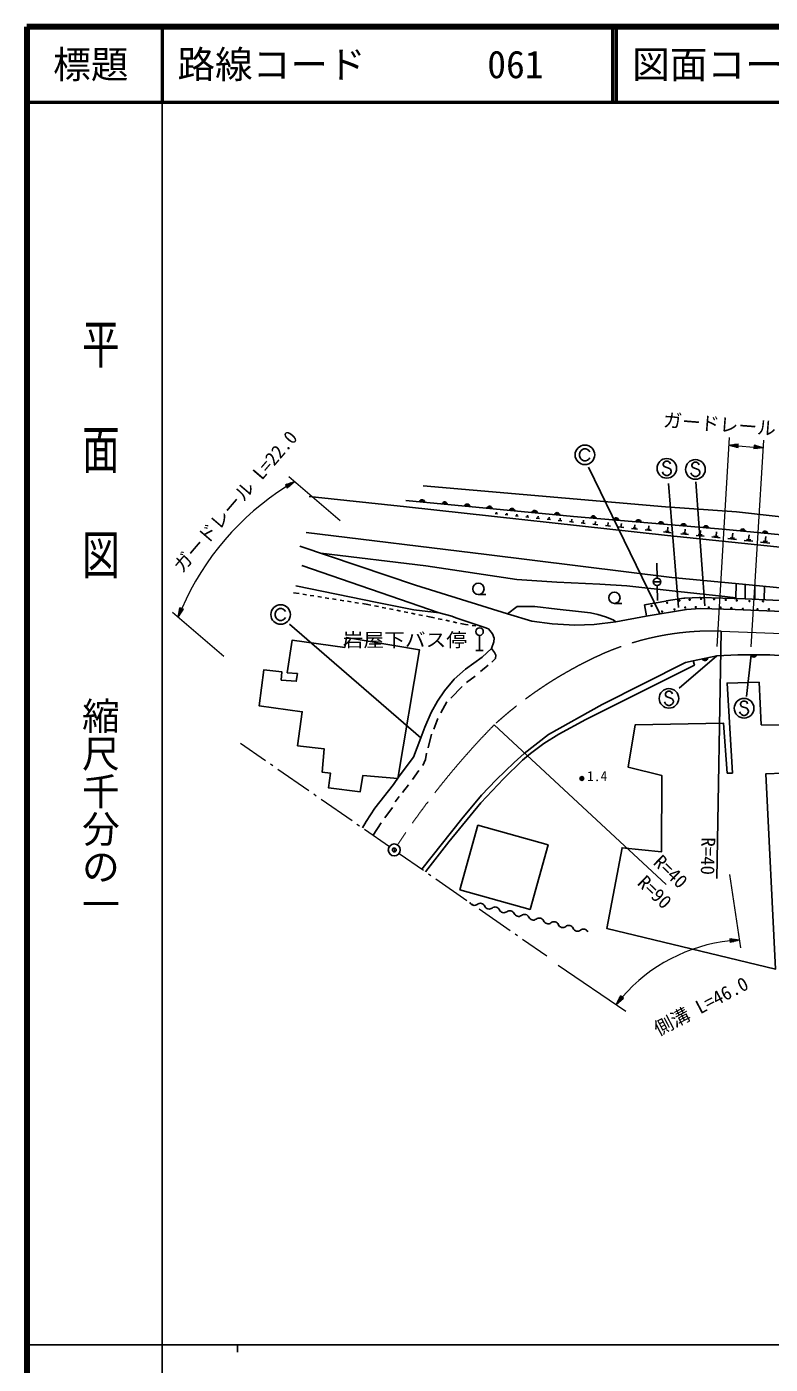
# Model space of a CAD drawing. Units: millimetres, scale not verified. Extents: x 40000 to 680000, y 20000 to 380000.
# Drawn here: x 40000 to 138716, y 202409 to 380000 of the extents above; entities that cross this region are included whole.
import ezdxf
from ezdxf.enums import TextEntityAlignment as Align

# ---------------------------------------------------------------- set-up
doc = ezdxf.new("R2010")
doc.units = ezdxf.units.MM
doc.header["$LTSCALE"] = 1000
doc.header["$PDMODE"] = 32
doc.header["$PDSIZE"] = 500
doc.linetypes.add('CHAIN', pattern=[18.5, 12, -1.5, 3.5, -1.5])
for name, color, linetype, lineweight in [('M-BGD', 7, 'Continuous', 25), ('M-BGD-HTXT', 7, 'Continuous', 13), ('M-BMK', 2, 'CHAIN', 13), ('M-BMK-SRVR', 3, 'Continuous', 25), ('M-STR-HTXT', 7, 'Continuous', 13), ('M-STR-STRC', 7, 'Continuous', 25), ('M-STR-STRD', 7, 'Continuous', 25), ('M-TTL', 2, 'Continuous', 140), ('M-TTL-BAND', 7, 'Continuous', 25), ('M-TTL-LINE', 7, 'Continuous', 50)]:
    doc.layers.add(name, color=color, linetype=linetype, lineweight=lineweight)
doc.layers.add('M-OTRS', color=6, linetype='Continuous')
doc.layers.add('M-TTL-TXT', color=7, linetype='Continuous')
doc.styles.add('@ＭＳ ゴシック', font='')
doc.styles.add('ＭＳ ゴシック', font='')
doc.styles.get('@ＭＳ ゴシック').set_extended_font_data('@MS Gothic')
doc.styles.get('ＭＳ ゴシック').set_extended_font_data('MS Gothic')

msp = doc.modelspace()

# ---------------------------------------------------------------- linework, layer by layer
at = {"layer": 'M-BGD'}
for p, q in [((113460, 323550), (113395, 323290)), ((113395, 323290), (113395, 323030)), ((113590, 323745), (113460, 323550)), ((113785, 323875), (113590, 323745)), ((113980, 323940), (113785, 323875)), ((114240, 323940), (113980, 323940)), ((114435, 323875), (114240, 323940)), ((114630, 323745), (114435, 323875)), ((114760, 323550), (114630, 323745)), ((113395, 323030), (113460, 322770)), ((113460, 322770), (113590, 322575)), ((113590, 322575), (113785, 322445)), ((113785, 322445), (113980, 322380)), ((113980, 322380), (114240, 322380)), ((114240, 322380), (114435, 322445)), ((114435, 322445), (114630, 322575)), ((114630, 322575), (114760, 322770)), ((77489, 317647), (90405, 316248)), ((102523, 315327), (102212, 315360)), ((102367, 315344), (102390, 315551)), ((103869, 315180), (103531, 315216)), ((103700, 315198), (103724, 315424)), ((105244, 315029), (104877, 315069)), ((105061, 315049), (105087, 315294)), ((106649, 314876), (106253, 314919)), ((106451, 314898), (106479, 315161)), ((108083, 314719), (107657, 314766)), ((107870, 314743), (107901, 315026)), ((109548, 314559), (109092, 314609)), ((109320, 314584), (109353, 314888)), ((111044, 314396), (110557, 314449)), ((110801, 314422), (110836, 314747)), ((112313, 314257), (112350, 314603)), ((113875, 314087), (113916, 314465)), ((112572, 314229), (112054, 314286)), ((114159, 314056), (113591, 314118)), ((115802, 313876), (115180, 313944)), ((115491, 313910), (115536, 314325)), ((117502, 313691), (116824, 313765)), ((117163, 313728), (117212, 314180)), ((119260, 313499), (118525, 313579)), ((118893, 313539), (118946, 314029)), ((121080, 313300), (120284, 313387)), ((120893, 313428), (120495, 313471)), ((120694, 313449), (120740, 313874)), ((122962, 313094), (122105, 313188)), ((122760, 313232), (122332, 313279)), ((122546, 313255), (122596, 313713)), ((125546, 312814), (124544, 312919)), ((125310, 312974), (124809, 313026)), ((125059, 313000), (125115, 313534)), ((127845, 312575), (126843, 312679)), ((127608, 312734), (127107, 312787)), ((127358, 312760), (127413, 313295)), ((129672, 312526), (129145, 312581)), ((129409, 312554), (129467, 313117)), ((131514, 312342), (131576, 312934)), ((133665, 312123), (133729, 312740)), ((129922, 312358), (128866, 312468)), ((132054, 312136), (130944, 312251)), ((131792, 312313), (131237, 312371)), ((134227, 311909), (133071, 312030)), ((133954, 312093), (133376, 312154)), ((136423, 311680), (135237, 311804)), ((136143, 311869), (135550, 311931)), ((135846, 311900), (135912, 312533)), ((138651, 311448), (137433, 311575)), ((138364, 311642), (137755, 311705)), ((138059, 311674), (138127, 312323)), ((76529, 308453), (94737, 302192)), ((123683, 306797), (123659, 308797)), ((123189, 306297), (124189, 306297)), ((123697, 305797), (123729, 303798)), ((134097, 306085), (189951, 300533)), ((134170, 306078), (134137, 304082)), ((135401, 305955), (135380, 304042)), ((136672, 305829), (136651, 303981)), ((137942, 305703), (137922, 303919)), ((75426, 304847), (76161, 304731)), ((76655, 304653), (77149, 304574)), ((77643, 304496), (78137, 304418)), ((78630, 304340), (79124, 304262)), ((79618, 304184), (80112, 304106)), ((80606, 304028), (81100, 303950)), ((81594, 303871), (82088, 303793)), ((82581, 303715), (83075, 303637)), ((99974, 304615), (100974, 304615)), ((124861, 303749), (122031, 303243)), ((124861, 303749), (124892, 303754)), ((127224, 304120), (124892, 303754)), ((127224, 304120), (127383, 304136)), ((129328, 304232), (127383, 304136)), ((129328, 304232), (127383, 304136)), ((129328, 304232), (129450, 304233)), ((135380, 304042), (129450, 304233)), ((135380, 304042), (135405, 304041)), ((144715, 303589), (135405, 304041)), ((73060, 302346), (72995, 302086)), ((72995, 302086), (72995, 301826)), ((73190, 302541), (73060, 302346)), ((73385, 302671), (73190, 302541)), ((73580, 302736), (73385, 302671)), ((73840, 302736), (73580, 302736)), ((74035, 302671), (73840, 302736)), ((74230, 302541), (74035, 302671)), ((74360, 302346), (74230, 302541)), ((83569, 303559), (84063, 303481)), ((84557, 303403), (85292, 303286)), ((85292, 303286), (85701, 303204)), ((86192, 303106), (86682, 303007)), ((87172, 302909), (87662, 302810)), ((88153, 302712), (88643, 302613)), ((89133, 302515), (89623, 302416)), ((90113, 302318), (90604, 302219)), ((91094, 302121), (91584, 302022)), ((92074, 301924), (92564, 301826)), ((118021, 303430), (119021, 303430)), ((122031, 303243), (122295, 301767)), ((72995, 301826), (73060, 301566)), ((73060, 301566), (73190, 301371)), ((73190, 301371), (73385, 301241)), ((73385, 301241), (73580, 301176)), ((73580, 301176), (73840, 301176)), ((73840, 301176), (74035, 301241)), ((74035, 301241), (74230, 301371)), ((74230, 301371), (74360, 301566)), ((93055, 301727), (93464, 301645)), ((93464, 301645), (94156, 301498)), ((94645, 301394), (95134, 301290)), ((95623, 301186), (96112, 301082)), ((96601, 300978), (97090, 300874)), ((97579, 300770), (98272, 300622)), ((98272, 300622), (98624, 300579)), ((99121, 300518), (99617, 300457)), ((100113, 300396), (100466, 300352)), ((100117, 299184), (100117, 297184)), ((99617, 297184), (100617, 297184))]:
    msp.add_line(p, q, dxfattribs=at)
for points in [[(92648, 319037), (124813, 316238), (134249, 315592), (159104, 312803), (187036, 309645), (204365, 307654), (212992, 306406)], [(202177, 305717), (174460, 308857), (157804, 310677), (146206, 311960), (132850, 313225), (112578, 314983), (90333, 317100)], [(90405, 316248), (125064, 312462), (181842, 306542), (200284, 304551), (208895, 303313), (237706, 298864), (244272, 297734), (257412, 295554), (268526, 293698), (282868, 291931), (291587, 291016), (308477, 289625), (319806, 289114), (335619, 288441), (344804, 288047), (354868, 287867), (369489, 288136), (391824, 288800), (407592, 289554)], [(77103, 312830), (101034, 309924), (125665, 306892), (134097, 306085)], [(76278, 311036), (91598, 305834), (103833, 302031), (107044, 301062), (109753, 300721), (112749, 300524), (115332, 300631), (118211, 300981), (122230, 301735), (127594, 302632), (129405, 302739), (134061, 302641)], [(79055, 310093), (92979, 308417), (105062, 306596), (110399, 306246), (116085, 305995), (119655, 305780), (126481, 305000), (132695, 304330), (134139, 304157)], [(101693, 297438), (101994, 298326), (102048, 298819), (101824, 299402), (101303, 300075), (100675, 300281), (96980, 301528), (96442, 301735), (94737, 302192), (91401, 302560), (86512, 303555), (75731, 305762)], [(103833, 302031), (105106, 303035), (107457, 303017), (110434, 302676), (113269, 302353), (114830, 302174), (115834, 301977), (116857, 301654), (117843, 301259), (118211, 300981)], [(188964, 300084), (166540, 301232), (134061, 302641)], [(84583, 273621), (85047, 274471), (86232, 276249), (88687, 279382), (89449, 280482), (91347, 283028), (92328, 285562), (92836, 287002), (93683, 288949), (94529, 290473), (95461, 291828), (96729, 293375), (98245, 294693), (100456, 296315), (101693, 297438)], [(128493, 295808), (131625, 296465), (134406, 296626), (138640, 296590), (141169, 296447)], [(92436, 268167), (97765, 274850), (100390, 277983), (102337, 280015), (104708, 282301), (106062, 283486), (109280, 286026), (116392, 290006), (127483, 295594), (128493, 295808)], [(92953, 267807), (96025, 271776), (100292, 276967), (103321, 280144), (105815, 282602), (106876, 283519), (108632, 284845), (110661, 286058), (114217, 288005), (118021, 289901), (128645, 295229), (128493, 295808)]]:
    msp.add_lwpolyline(points, dxfattribs=at)
for points in [[(82228, 297571), (75219, 298532), (74591, 294227), (75937, 294119), (75793, 293097), (73784, 293258), (73883, 294344), (71497, 294613), (70851, 289841), (76574, 289051), (75964, 284531), (79498, 284118), (79220, 281041), (80350, 280880), (80063, 278960), (84279, 278422), (84602, 280575), (89250, 280194), (92136, 297277), (82455, 298913)], [(137519, 287302), (140084, 287284), (140389, 280880), (138128, 280790), (139420, 254868), (117032, 260250), (119041, 270995), (124279, 270457), (124315, 280593), (119830, 281705), (120781, 287320), (132495, 287553), (133016, 280898), (133697, 280898), (132980, 292846), (137232, 292971)], [(97514, 265398), (99900, 273973), (109208, 271383), (106822, 262808)]]:
    msp.add_lwpolyline(points, close=True, dxfattribs=at)
for centre, radius in [((114110, 323160), 1300), ((99974, 305365), 750), ((123689, 306297), 500), ((118021, 304180), 750), ((126642, 303809), 70), ((128012, 303930), 70), ((129532, 304029), 70), ((131261, 303996), 70), ((132823, 303902), 70), ((134270, 303819), 70), ((135954, 303744), 70), ((137750, 303714), 70), ((73710, 301956), 1300), ((122975, 303095), 70), ((124356, 302353), 70), ((125026, 303515), 70), ((126002, 302636), 70), ((127432, 302889), 70), ((128839, 302936), 70), ((130559, 302899), 70), ((132115, 302864), 70), ((133548, 302809), 70), ((135087, 302717), 70), ((137024, 302657), 70), ((138535, 302641), 70), ((100117, 299684), 500), ((113702, 280189), 250), ((113702, 280189), 204), ((113702, 280189), 159), ((113702, 280189), 114), ((113702, 280189), 68.2), ((113702, 280189), 22.7)]:
    msp.add_circle(centre, radius, dxfattribs=at)
for centre, radius, start, end in [((92491, 316840), 354, 3.36144, 165.76662), ((92491, 316840), 283, 5.58548, 163.54258), ((92491, 316840), 212, 9.3318, 159.79625), ((92491, 316840), 142, 17.04353, 152.08452), ((92491, 316840), 100, 27.3612, 141.76686), ((95478, 316556), 354, 3.36144, 165.76662), ((95478, 316556), 283, 5.58548, 163.54258), ((95478, 316556), 212, 9.3318, 159.79625), ((95478, 316556), 142, 17.04353, 152.08452), ((95478, 316556), 100, 27.3612, 141.76686), ((98464, 316272), 354, 3.36144, 165.76662), ((98464, 316272), 283, 5.58548, 163.54258), ((98464, 316272), 212, 9.3318, 159.79625), ((98464, 316272), 142, 17.04353, 152.08452), ((98464, 316272), 100, 27.3612, 141.76686), ((101451, 315987), 354, 3.36144, 165.76662), ((101451, 315987), 283, 5.58548, 163.54258), ((101451, 315987), 212, 9.3318, 159.79625), ((101451, 315987), 142, 17.04353, 152.08452), ((101451, 315987), 100, 27.3612, 141.76686), ((104437, 315703), 354, 3.36144, 165.76662), ((104437, 315703), 283, 5.58548, 163.54258), ((104437, 315703), 212, 9.3318, 159.79625), ((104437, 315703), 142, 17.04353, 152.08452), ((104437, 315703), 100, 27.3612, 141.76686), ((107424, 315419), 354, 3.36144, 165.76662), ((107424, 315419), 283, 5.58548, 163.54258), ((107424, 315419), 212, 9.3318, 159.79625), ((107424, 315419), 142, 17.04353, 152.08452), ((107424, 315419), 100, 27.3612, 141.76686), ((110410, 315135), 354, 3.36144, 165.76662), ((110410, 315135), 283, 5.58548, 163.54258), ((110410, 315135), 212, 9.3318, 159.79625), ((110410, 315135), 142, 17.04353, 152.08452), ((110410, 315135), 100, 27.3612, 141.76686), ((115237, 314698), 354, 3.8408, 166.24598), ((115237, 314698), 283, 6.06484, 164.02194), ((115237, 314698), 212, 9.81116, 160.27561), ((115237, 314698), 142, 17.52289, 152.56388), ((115237, 314698), 100, 27.84056, 142.24622), ((118226, 314439), 354, 3.8408, 166.24598), ((118226, 314439), 283, 6.06484, 164.02194), ((118226, 314439), 212, 9.81116, 160.27561), ((118226, 314439), 142, 17.52289, 152.56388), ((118226, 314439), 100, 27.84056, 142.24622), ((121215, 314179), 354, 3.8408, 166.24598), ((121215, 314179), 283, 6.06484, 164.02194), ((121215, 314179), 212, 9.81116, 160.27561), ((121215, 314179), 142, 17.52289, 152.56388), ((121215, 314179), 100, 27.84056, 142.24622), ((124204, 313920), 354, 3.8408, 166.24598), ((124204, 313920), 283, 6.06484, 164.02194), ((124204, 313920), 212, 9.81116, 160.27561), ((124204, 313920), 142, 17.52289, 152.56388), ((124204, 313920), 100, 27.84056, 142.24622), ((127193, 313661), 354, 3.8408, 166.24598), ((127193, 313661), 283, 6.06484, 164.02194), ((127193, 313661), 212, 9.81116, 160.27561), ((127193, 313661), 142, 17.52289, 152.56388), ((127193, 313661), 100, 27.84056, 142.24622), ((130181, 313402), 354, 3.8408, 166.24598), ((130181, 313402), 283, 6.06484, 164.02194), ((130181, 313402), 212, 9.81116, 160.27561), ((130181, 313402), 142, 17.52289, 152.56388), ((130181, 313402), 100, 27.84056, 142.24622), ((135043, 312963), 354, 3.38795, 165.79313), ((135043, 312963), 283, 5.61199, 163.56909), ((135043, 312963), 212, 9.35832, 159.82276), ((135043, 312963), 142, 17.07005, 152.11103), ((135043, 312963), 100, 27.38771, 141.79337), ((138029, 312680), 354, 3.38795, 165.79313), ((138029, 312680), 283, 5.61199, 163.56909), ((138029, 312680), 212, 9.35832, 159.82276), ((138029, 312680), 142, 17.07005, 152.11103), ((138029, 312680), 100, 27.38771, 141.79337), ((136523, 296663), 354, 188.31186, 350.71704), ((136523, 296663), 283, 190.5359, 348.493), ((136523, 296663), 212, 194.28223, 344.74668), ((136523, 296663), 142, 201.99396, 337.03495), ((136523, 296663), 100, 212.31162, 326.71729), ((130048, 296189), 354, 200.64266, 3.04783), ((130048, 296189), 283, 202.86669, 0.82379), ((130048, 296189), 212, 206.61302, 357.07747), ((130048, 296189), 142, 214.32475, 349.36574), ((130048, 296189), 100, 224.64241, 339.04808), ((99428, 263964), 633, 203.21293, 308.76361), ((100220, 262977), 633, 23.21293, 128.76361), ((101383, 263476), 633, 203.21293, 308.76361), ((102176, 262489), 633, 23.21293, 128.76361), ((103339, 262988), 633, 203.21293, 308.76361), ((104131, 262001), 633, 23.21293, 128.76361), ((105295, 262500), 633, 203.21293, 308.76361), ((106087, 261513), 633, 23.21293, 128.76361), ((107250, 262012), 633, 203.21293, 308.76361), ((108043, 261025), 633, 23.21293, 128.76361), ((109206, 261524), 633, 203.21293, 308.76361), ((109998, 260537), 633, 23.21293, 128.76361), ((111161, 261036), 633, 203.21293, 308.76361), ((111954, 260049), 633, 23.21293, 128.76361), ((113117, 260548), 633, 203.21293, 308.76361), ((113909, 259561), 633, 23.21293, 128.76361)]:
    msp.add_arc(centre, radius, start, end, dxfattribs=at)
at = {"layer": 'M-BGD-HTXT'}
for p, q in [((68380, 284876), (71690, 282577)), ((72347, 282120), (72676, 281892)), ((73333, 281436), (77439, 278583)), ((78096, 278127), (78425, 277899)), ((79082, 277443), (83188, 274590)), ((83845, 274134), (84174, 273906)), ((84831, 273449), (88141, 271150)), ((89455, 270237), (92685, 267994)), ((93342, 267538), (93670, 267309)), ((94327, 266853), (98434, 264001)), ((99091, 263544), (99419, 263316)), ((100076, 262860), (104183, 260007)), ((104840, 259551), (105169, 259323)), ((105826, 258866), (109055, 256623))]:
    msp.add_line(p, q, dxfattribs=at)
at = {"layer": 'M-BMK'}
msp.add_line((132209, 299743), (176961, 298083), dxfattribs=at)
for centre, radius, start, end in [((131009, 263396), 36366, 88.10982, 113.44684), ((138851, 246771), 54742, 114.05333, 132.21652), ((177179, 213731), 105147, 135.58862, 146.76167)]:
    msp.add_arc(centre, radius, start, end, dxfattribs=at)
at = {"layer": 'M-BMK-SRVR'}
for p, q in [((132209, 299743), (131641, 266896)), ((102069, 287314), (124896, 266089))]:
    msp.add_line(p, q, dxfattribs=at)
msp.add_circle((88798, 270694), 800, dxfattribs=at)
at = {"layer": 'M-OTRS'}
msp.add_point((88798, 270694), dxfattribs=at)
msp.add_point((88798, 270694), dxfattribs=at)
at = {"layer": 'M-STR-HTXT'}
for p, q in [((131677, 297725), (133287, 325456)), ((136189, 297680), (137880, 325097)), ((133209, 324459), (134475, 324611)), ((133209, 324459), (134436, 324113)), ((133209, 324459), (134456, 324362)), ((134452, 324312), (133455, 324390)), ((134459, 324412), (133462, 324490)), ((133700, 324320), (134448, 324262)), ((133716, 324520), (134463, 324461)), ((134444, 324212), (133945, 324251)), ((134467, 324511), (133969, 324550)), ((134191, 324182), (134440, 324162)), ((134222, 324581), (134471, 324561)), ((134436, 324113), (134475, 324611)), ((134456, 324362), (136556, 324198)), ((136575, 324447), (136536, 323948)), ((137802, 324100), (136536, 323948)), ((136789, 323979), (136540, 323998)), ((136544, 324048), (137042, 324009)), ((137296, 324040), (136548, 324098)), ((136552, 324148), (137549, 324070)), ((137802, 324100), (136556, 324198)), ((136560, 324248), (137556, 324170)), ((137311, 324239), (136563, 324297)), ((136567, 324347), (137066, 324308)), ((136820, 324378), (136571, 324397)), ((137802, 324100), (136575, 324447)), ((81614, 314391), (74779, 320246)), ((75538, 319596), (74333, 319181)), ((74333, 319181), (74585, 318749)), ((74574, 319264), (74358, 319138)), ((74383, 319095), (74815, 319347)), ((75056, 319430), (74408, 319052)), ((74434, 319008), (75297, 319513)), ((75538, 319596), (74459, 318965)), ((74484, 318922), (75348, 319426)), ((75157, 319257), (74509, 318879)), ((74534, 318836), (74966, 319088)), ((74776, 318919), (74560, 318793)), ((75538, 319596), (74585, 318749)), ((66186, 296380), (59351, 302235)), ((60110, 301584), (60335, 302839)), ((60110, 301584), (60567, 302748)), ((60110, 301584), (60800, 302656)), ((60521, 302766), (60155, 301835)), ((60200, 302086), (60474, 302784)), ((60428, 302803), (60245, 302337)), ((60614, 302730), (60248, 301799)), ((60290, 302588), (60381, 302821)), ((60800, 302656), (60335, 302839)), ((60386, 302013), (60660, 302711)), ((60707, 302693), (60524, 302228)), ((60662, 302442), (60754, 302675)), ((133323, 267452), (134780, 257715)), ((134628, 258730), (133368, 258917)), ((133368, 258917), (133392, 258418)), ((133620, 258880), (133370, 258867)), ((133372, 258818), (133872, 258842)), ((134124, 258805), (133375, 258768)), ((133377, 258718), (134376, 258767)), ((134628, 258730), (133380, 258668)), ((133382, 258618), (134381, 258667)), ((134134, 258605), (133385, 258568)), ((133387, 258518), (133887, 258543)), ((133640, 258480), (133390, 258468)), ((134628, 258730), (133392, 258418)), ((110540, 255397), (119545, 249298)), ((118264, 250165), (118829, 251308)), ((118264, 250165), (119027, 251156)), ((118264, 250165), (119225, 251003)), ((118987, 251186), (118377, 250394)), ((119066, 251125), (118456, 250333)), ((118490, 250623), (118947, 251217)), ((118908, 251247), (118603, 250851)), ((118648, 250501), (119106, 251095)), ((118716, 251080), (118868, 251278)), ((119225, 251003), (118829, 251308)), ((119146, 251064), (118841, 250668)), ((119033, 250836), (119185, 251034))]:
    msp.add_line(p, q, dxfattribs=at)
for centre, radius, start, end in [((93787, 288351), 36183, 122.26672, 156.56829), ((135722, 236725), 22032, 96.0948, 139.15661)]:
    msp.add_arc(centre, radius, start, end, dxfattribs=at)
at = {"layer": 'M-STR-STRC'}
for p, q in [((124070, 302042), (114576, 321510)), ((124627, 322194), (124508, 321957)), ((124508, 321957), (124508, 321839)), ((124508, 321839), (124627, 321603)), ((124863, 322312), (124627, 322194)), ((124627, 321603), (125336, 321366)), ((125099, 322312), (124863, 322312)), ((125336, 322194), (125099, 322312)), ((125454, 321957), (125336, 322194)), ((128430, 322050), (128312, 321814)), ((128312, 321814), (128312, 321696)), ((128312, 321696), (128430, 321459)), ((128666, 322168), (128430, 322050)), ((128430, 321459), (129139, 321223)), ((128902, 322168), (128666, 322168)), ((129139, 322050), (128902, 322168)), ((129257, 321814), (129139, 322050)), ((124508, 320657), (124390, 320894)), ((124627, 320539), (124508, 320657)), ((124863, 320421), (124627, 320539)), ((125099, 320421), (124863, 320421)), ((125336, 320539), (125099, 320421)), ((125336, 321366), (125454, 321248)), ((125454, 320657), (125336, 320539)), ((125454, 321248), (125572, 321012)), ((125572, 320894), (125454, 320657)), ((125572, 321012), (125572, 320894)), ((128312, 320514), (128193, 320750)), ((128430, 320396), (128312, 320514)), ((128666, 320278), (128430, 320396)), ((128902, 320278), (128666, 320278)), ((129139, 320396), (128902, 320278)), ((129139, 321223), (129257, 321105)), ((129257, 320514), (129139, 320396)), ((129257, 321105), (129375, 320868)), ((129375, 320750), (129257, 320514)), ((129375, 320868), (129375, 320750)), ((125196, 319357), (126524, 302889)), ((130040, 303104), (128820, 319573)), ((92328, 285562), (74894, 300664)), ((136169, 296600), (135558, 291081)), ((131623, 296453), (126618, 292170)), ((124908, 291650), (124790, 291413)), ((124790, 291413), (124790, 291295)), ((124790, 291295), (124908, 291059)), ((125145, 291768), (124908, 291650)), ((125381, 291768), (125145, 291768)), ((125617, 291650), (125381, 291768)), ((125736, 291413), (125617, 291650)), ((124790, 290113), (124672, 290350)), ((124908, 289995), (124790, 290113)), ((124908, 291059), (125617, 290822)), ((125145, 289877), (124908, 289995)), ((125381, 289877), (125145, 289877)), ((125617, 289995), (125381, 289877)), ((125617, 290822), (125736, 290704)), ((125736, 290113), (125617, 289995)), ((125736, 290704), (125854, 290468)), ((125854, 290350), (125736, 290113)), ((125854, 290468), (125854, 290350)), ((134890, 290344), (134772, 290107)), ((134772, 290107), (134772, 289989)), ((134772, 289989), (134890, 289753)), ((135126, 290462), (134890, 290344)), ((134890, 289753), (135599, 289516)), ((135363, 290462), (135126, 290462)), ((135599, 290344), (135363, 290462)), ((135717, 290107), (135599, 290344)), ((135599, 289516), (135717, 289398)), ((134772, 288807), (134654, 289044)), ((134890, 288689), (134772, 288807)), ((135126, 288571), (134890, 288689)), ((135363, 288571), (135126, 288571)), ((135599, 288689), (135363, 288571)), ((135717, 288807), (135599, 288689)), ((135717, 289398), (135836, 289162)), ((135836, 289044), (135717, 288807)), ((135836, 289162), (135836, 289044))]:
    msp.add_line(p, q, dxfattribs=at)
for centre in [(124981, 321366), (128784, 321223), (125263, 290822), (135245, 289516)]:
    msp.add_circle(centre, 1300, dxfattribs=at)
at = {"layer": 'M-STR-STRD'}
for p, q in [((100258, 294370), (101254, 295214)), ((98397, 292940), (99536, 293765)), ((96325, 290832), (97796, 292393)), ((94993, 288908), (95764, 290361)), ((94069, 286728), (94572, 288145)), ((93307, 284253), (93737, 286073)), ((91235, 280073), (92069, 281257)), ((89867, 278337), (90674, 279333)), ((88934, 277099), (89445, 277790)), ((87548, 274942), (88544, 276332)), ((85989, 272645), (87064, 274296))]:
    msp.add_line(p, q, dxfattribs=at)
for points in [[(101747, 295635), (102223, 296120), (102285, 296559), (102115, 296927), (101693, 297438)], [(92607, 281894), (92930, 282719), (93083, 283535)]]:
    msp.add_lwpolyline(points, dxfattribs=at)
at = {"layer": 'M-TTL'}
for p, q in [((40000, 380000), (40000, 20000)), ((680000, 380000), (40000, 380000))]:
    msp.add_line(p, q, dxfattribs=at)
at = {"layer": 'M-TTL-BAND'}
for p, q in [((58000, 370000), (58000, 20000)), ((40000, 205000), (579000, 205000)), ((68000, 205000), (68000, 204000))]:
    msp.add_line(p, q, dxfattribs=at)
at = {"layer": 'M-TTL-LINE'}
for p, q in [((58000, 380000), (58000, 370000)), ((117750, 380000), (117750, 370000)), ((118250, 380000), (118250, 370000)), ((40000, 370000), (680000, 370000))]:
    msp.add_line(p, q, dxfattribs=at)

# ---------------------------------------------------------------- texts
at = {"layer": 'M-BGD', "style": 'ＭＳ ゴシック', "width": 1.1}
msp.add_text('岩屋下バス停', height=1833, dxfattribs=at).set_placement((90201, 297124), align=Align.BOTTOM_CENTER)
at = {"layer": 'M-BGD', "style": 'ＭＳ ゴシック'}
msp.add_text('1.4', height=1320, dxfattribs=at).set_placement((114383, 279436), align=Align.BOTTOM_LEFT)
at = {"layer": 'M-BMK-SRVR', "style": 'ＭＳ ゴシック'}
for s, rotation, p in [('R=40', 268.789, (130511, 272368)), ('R=40', 316.102, (123699, 269552)), ('R=90', 316.102, (121586, 266833))]:
    msp.add_text(s, height=1833, rotation=rotation, dxfattribs=at).set_placement(p, align=Align.MIDDLE_LEFT)
at = {"layer": 'M-STR-HTXT', "style": 'ＭＳ ゴシック'}
for s, rotation, p in [('ガードレール L=5.0', 355.533, (135599, 325476)), ('ガードレール L=22.0', 49.418, (68779, 315999)), ('側溝 L=46.0', 27.722, (130206, 248652))]:
    msp.add_text(s, height=1833, rotation=rotation, dxfattribs=at).set_placement(p, align=Align.BOTTOM_CENTER)
at = {"layer": 'M-TTL-BAND', "style": '@ＭＳ ゴシック', "width": 1.4}
msp.add_text('平  面  図', height=3666, rotation=270, dxfattribs=at).set_placement((49777, 306475), align=Align.MIDDLE_RIGHT)
at = {"layer": 'M-TTL-BAND', "style": '@ＭＳ ゴシック'}
msp.add_text('縮尺千分の一', height=3666, rotation=270, dxfattribs=at).set_placement((49777, 261030), align=Align.MIDDLE_RIGHT)
at = {"layer": 'M-TTL-TXT', "style": 'ＭＳ ゴシック'}
msp.add_text('標題', height=3666, dxfattribs=at).set_placement((48500, 375000), align=Align.MIDDLE_CENTER)
for s, p in [('路線コード', (60000, 375000)), ('061', (101142, 375000)), ('図面コード', (120380, 375000))]:
    msp.add_text(s, height=3666, dxfattribs=at).set_placement(p, align=Align.MIDDLE_LEFT)

doc.saveas('drawing.dxf')
